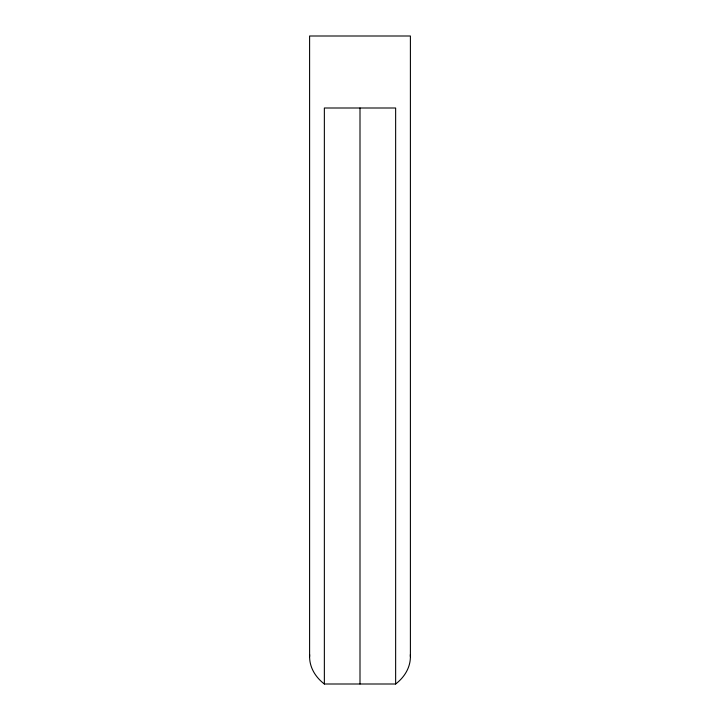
<?xml version="1.0" encoding="UTF-8"?>
<svg xmlns="http://www.w3.org/2000/svg" width="720" height="720" viewBox="0 0 720 720"><rect width="100%" height="100%" fill="white"/><g stroke="black" fill="none" stroke-linecap="round" stroke-linejoin="round"><path stroke-width="1.08" d="M309.672 654.687A50.4 38.61 0 0 0 324.36 684L395.64 684A50.4 38.61 0 0 0 410.328 654.687M410.4 656.703L410.4 36L309.6 36L309.6 656.703M395.64 684L395.64 108L324.36 108L324.36 684M360 108L360 684"/></g></svg>
